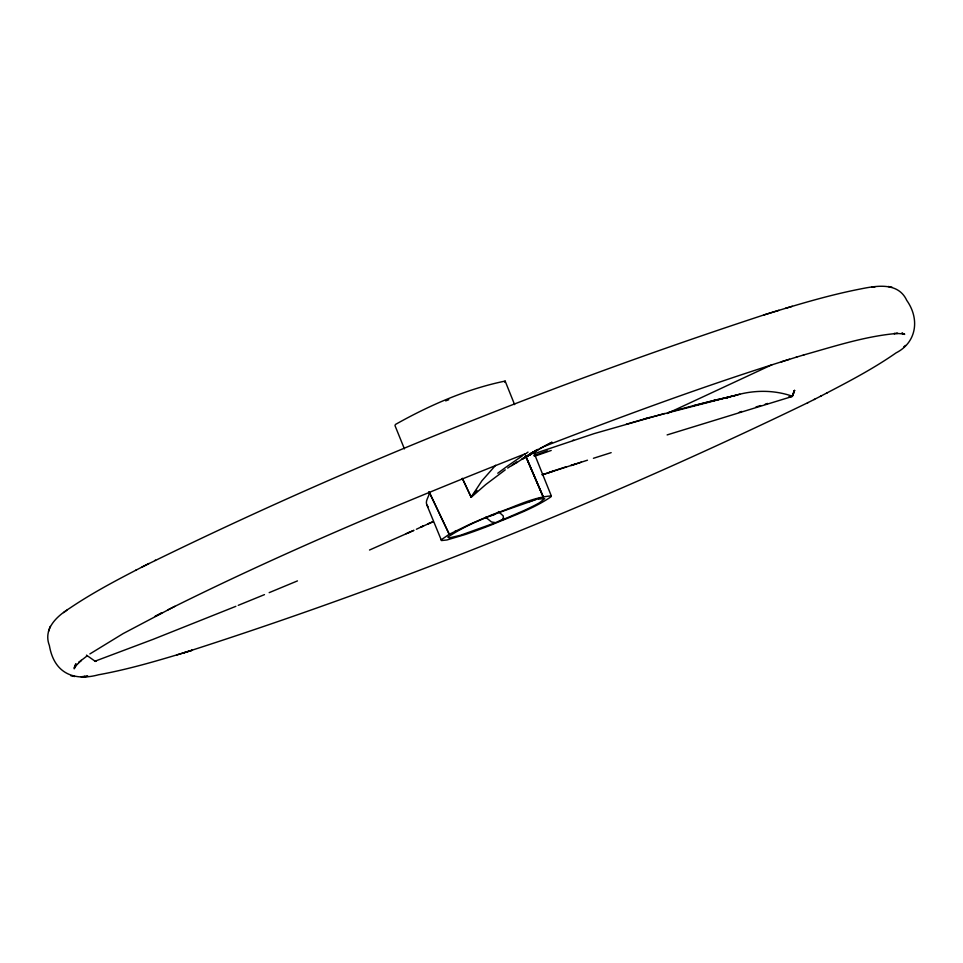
<?xml version="1.0" encoding="UTF-8"?>
<svg xmlns="http://www.w3.org/2000/svg" width="963" height="963" viewBox="0 0 963 963"><rect width="100%" height="100%" fill="white"/><g stroke="black" fill="none" stroke-linecap="round" stroke-linejoin="round"><path stroke-width="1.44" d="M533.514 451.623L551.305 495.885L550.896 496.884C532.768 509.198 511.582 516.276 491.527 524.859A59.405 4.562 -21.9 0 1 465.358 534.477L446.952 539.966L441.511 540.556L426.838 504.913C424.791 500.206 429.955 496.27 429.137 491.672M503.83 518.154L503.312 519.213L503.264 515.951L498.377 511.534M95.325 661.075L153.177 639.312L235.863 606.329M148.952 563.487C121.94 577.379 94.783 591.258 69.589 608.303C56.937 616.176 42.914 628.767 49.39 645.571C54.181 673.727 74.247 681.323 98.503 674.786C130.294 669.044 161.278 659.619 192.155 650.266L176.951 654.888M494.753 513.845L493.646 515.133L490.191 515.711M74.861 666.769L75.776 663.868L74.199 668.828L76.559 664.301L74.211 667.515L81.277 660.329L78.701 662.544L79.448 661.906M50.172 626.419L48.535 631.379M455.102 531.576L455.306 530.95M462.372 478.479L471.148 497.125L481.909 480.79L495.632 465.273M504.684 382.239L505.154 381.083C466.959 388.835 429.486 405.291 395.456 424.454L394.986 425.598L404.412 448.866M792.152 396.214L794.535 390.448L792.308 396.455L667.13 434.915M503.577 518.925L495.921 522.524M539.015 498.401C508.62 509.668 475.301 518.876 447.831 537.113L449.3 537.92L460.663 535.223L495.584 522.656L491.503 521.97L485.593 517.203M471.124 497.197L462.372 478.37M472.075 496.101L472.52 495.512L471.593 496.703M474.627 492.984L473.507 494.296M472.881 495.018L473.375 494.404M472.917 494.946L473.928 493.778M441.09 539.894L449.24 534.272L469.27 524.558A58.996 4.526 -21.9 0 1 496.162 513.195C514.242 507.128 532.238 497.353 551.305 495.885M471.16 497.305L485.797 484.521L505.25 469.86M475.734 491.852L474.518 493.14L476.986 490.468M820.44 396.311C846.224 382.877 872.225 369.527 896.12 352.843C916.571 342.455 920.002 319.042 906.749 300.384C898.214 281.846 876.438 285.746 860.477 288.972C827.518 295.4 795.354 305.247 763.31 315.13C550.86 384.887 342.539 468.271 141.898 567.087M903.655 346.993L905.449 345.428M80.507 660.991L87.2 655.827M516.662 461.903L514.76 463.227M497.763 473.23L505.671 467.404A968.248 79.147 -22 0 1 514.543 461.205L522.319 455.896M63.606 612.624L66.88 610.205M514.194 463.6L512.135 464.997M523.74 454.933L525.112 453.982M507.682 468.09L510.209 466.381M89.884 653.937L123.12 633.606L174.857 606.329M526.605 453.055L528.025 452.092M533.297 451.852L516.674 462.685M537.51 449.468L528.181 455.415L537.149 449.721M523.451 458.508L532.395 453.019L523.126 458.689M510.679 466.285L516.698 462.613M525.786 457.112L535.139 451.527M526.195 456.835L536.066 451.009M527.616 456.017L538.594 449.661M521.597 459.267L529.554 454.885M522.837 458.52L531.576 453.717M524.016 457.786L532.407 453.236M539.665 448.83L552.004 442.21L530.384 453.573M416.377 529.265L423.515 525.882L421.12 526.93M135.699 570.277L136.361 569.94M826.639 393.109L827.301 392.772M154.899 560.49L155.549 560.165M184.077 652.745C397.611 584.324 606.281 500.23 808.101 402.558M814.048 399.561L821.102 395.974M167.634 609.964C284.241 551.715 404.665 501.446 525.834 453.561M807.451 402.883L814.686 399.236M771.977 364.724L667.094 413.548M428.366 523.812L433.133 521.645L421.132 527.05M428.33 523.703L430.702 522.596M369.515 550.029L413.946 530.324L408.023 532.912M406.23 533.683L409.793 532.142M502.397 519.9L524.341 510.378A52.784 4.045 -21.9 0 0 539.605 502.686L544.697 498.617L538.522 499.087M297.459 580.906L269.183 592.642M264.476 594.628L238.246 605.342M727.041 398.128L727.763 397.839M546.045 445.688C628.803 413.777 712.114 383.093 796.907 356.996M529.433 501.687L532.756 500.411M445.652 400.885L448.77 399.729M534.008 453.766L594.183 433.603L664.614 413.488M533.755 455.655L547.453 450.877M534.537 456.257L551.209 450.467M542.121 474.627L544.781 473.736M95.397 661.232L96.312 660.931M549.367 472.532L544.865 473.94L587.478 460.194M571.059 465.538L581.231 462.168M549.199 472.303L566.569 466.682M549.283 472.508L553.737 471.112M572.576 440.464L573.767 440.091M593.425 458.292L611.156 452.658M764.008 314.913L778.923 310.303M542.229 474.807L544.95 473.965M789.528 359.259L781.318 361.811L781.992 361.606M739.319 412.212L741.775 411.454M796.208 357.201L804.057 354.841M755.991 406.964L760.686 405.555M732.747 396.214C751.862 389.991 772.892 389.497 791.971 396.106M785.375 308.365L792.332 306.294M803.359 355.046C834.355 346.367 865.376 336.099 897.624 333.379L893.917 333.583L894.916 333.523M765.26 404.135L767.571 403.449M570.999 465.382L575.344 464.094M626.227 424.274L649.58 417.473M96.384 661.148L95.397 661.425L86.441 655.129M739.849 394.216L644.271 418.941M693.155 405.736L668.9 412.188M713.908 400.512L693.336 405.724L717.892 399.489M450.552 534.008L451.418 534.309M733.288 395.901L713.739 400.596L735.335 395.444M791.718 396.563L788.974 396.648M871.804 287.167L875.042 286.793L872.803 287.046M534.754 500.086L533.947 500.026M896.589 333.439L904.546 333.956L902.199 333.523L904.606 334.426L901.946 332.945M70.877 675.773L74.801 676.52M888.187 286.48L892.123 287.287M902.199 333.523L902.933 333.667M428.09 506.767L426.838 504.913M429.221 492.189L449.24 534.272L429.221 492.009M525.738 456.426L543.156 496.764L525.654 455.788M525.666 455.956L543.156 496.764M505.154 381.083L514.603 404.592M794.535 390.448L792.26 396.347L794.535 390.448M161.242 613.214L155.043 616.416L161.892 612.889L161.242 613.214M86.899 676.339L83.901 676.604L87.958 676.255L86.899 676.339M84.949 676.532L81.217 676.736L84.949 676.532"/></g></svg>
